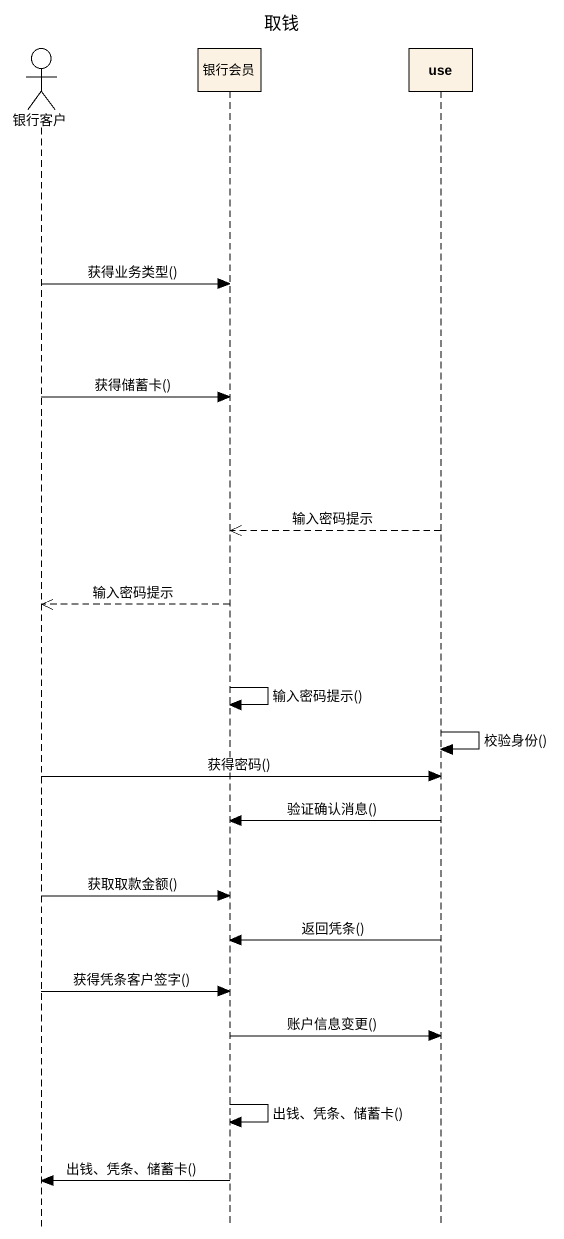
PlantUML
@startuml
title 取钱
hide footbox
actor 银行客户
participant 银行会员
participant use

银行客户 -> 银行会员 : 获得业务类型()
银行客户 -> 银行会员 : 获得储蓄卡()
use -->> 银行会员 : 输入密码提示
银行会员 -->> 银行客户 : 输入密码提示
银行会员 -> 银行会员 : 输入密码提示()
use -> use : 校验身份()
银行客户 -> use : 获得密码()
use -> 银行会员 : 验证确认消息()
银行客户 -> 银行会员 : 获取取款金额()
use -> 银行会员 : 返回凭条()
银行客户 -> 银行会员 : 获得凭条客户签字()
银行会员 -> use : 账户信息变更()
银行会员 -> 银行会员 : 出钱、凭条、储蓄卡()
银行会员 -> 银行客户 : 出钱、凭条、储蓄卡()
@enduml
